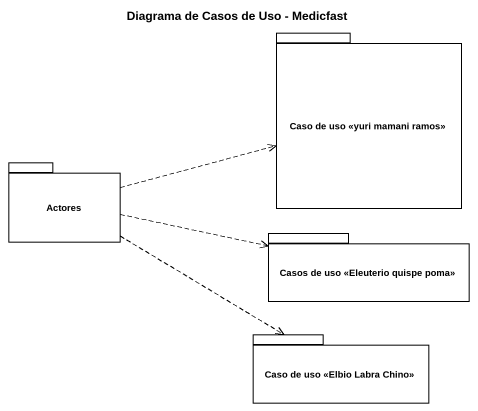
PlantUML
@startuml
title Diagrama de Casos de Uso - Medicfast
package "Caso de uso <<yuri mamani ramos>>" as Caso_de_uso_yuri_mamani {
}
package Actores {
}
package "Casos de uso <<Eleuterio quispe poma>>" as Casos_de_uso_Eleuterio {
}
package "Caso de uso <<Elbio Labra Chino>>" as Caso_de_uso_Elbio_Labra {
}
Actores .right.> Caso_de_uso_yuri_mamani
Actores .right.> Casos_de_uso_Eleuterio
Actores ..> Caso_de_uso_Elbio_Labra
@enduml
